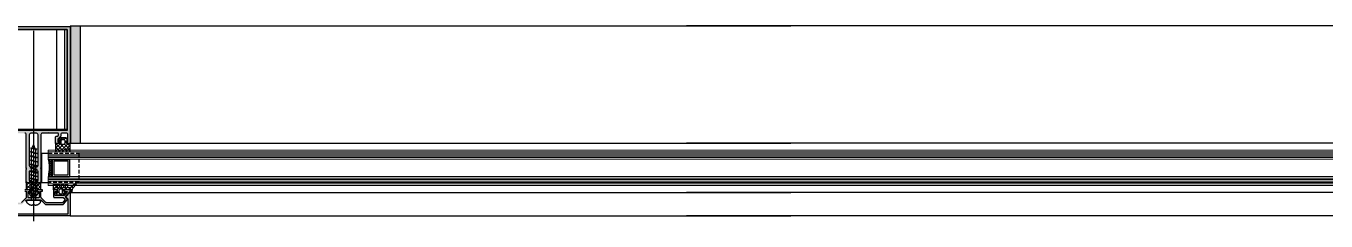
# Model space of a CAD drawing. Header units: millimetres. Extents: x 809 to 8159, y 33 to 4533.
# Drawn here: x 3640.5 to 3729.3, y 1913 to 1926.3 of the extents above; entities that cross this region are included whole.
import ezdxf

# ---------------------------------------------------------------- set-up
doc = ezdxf.new("R2010")
doc.units = ezdxf.units.MM
doc.linetypes.add('DASHDOT', pattern=[25.4, 12.7, -6.35, 0, -6.35])
doc.linetypes.add('HIDDEN', pattern=[0.375, 0.25, -0.125])
for name, color, linetype in [('1', 3, 'Continuous'), ('11', 11, 'Continuous'), ('3', 11, 'Continuous'), ('5', 11, 'Continuous'), ('EKSEN', 11, 'Continuous'), ('FITILLER', 240, 'Continuous'), ('GORUNUS-TARAMA', 11, 'Continuous')]:
    doc.layers.add(name, color=color, linetype=linetype)
doc.layers.add('cam', color=5, linetype='Continuous', lineweight=0)

# ---------------------------------------------------------------- blocks, each defined once
blk = doc.blocks.new('ajsdfxcvzx')
h = blk.add_hatch(color=256)
edge = h.paths.add_edge_path()
edge.add_line((35599.21, -6672.933), (35599.21, -6672.863))
edge.add_line((35599.21, -6672.863), (35599.3, -6672.863))
edge.add_line((35599.3, -6672.863), (35599.3, -6672.383))
edge.add_arc((35599.2, -6672.383), 0.1, 0, 90)
edge.add_line((35599.2, -6672.283), (35598.92, -6672.283))
edge.add_arc((35598.92, -6672.383), 0.1, 90, 180)
edge.add_line((35598.82, -6672.383), (35598.82, -6672.463))
edge.add_arc((35598.77, -6672.463), 0.05, 315, 360, ccw=False)
edge.add_line((35598.805, -6672.498), (35598.635, -6672.669))
edge.add_arc((35598.67, -6672.704), 0.05, 135, 180)
edge.add_line((35598.62, -6672.704), (35598.62, -6672.863))
edge.add_line((35598.62, -6672.863), (35598.71, -6672.863))
edge.add_line((35598.71, -6672.863), (35598.71, -6672.933))
edge.add_arc((35598.66, -6672.933), 0.05, -90, 0, ccw=False)
edge.add_line((35598.66, -6672.983), (35598.46, -6672.983))
edge.add_line((35598.46, -6672.983), (35598.46, -6672.543))
edge.add_arc((35598.51, -6672.543), 0.05, 90, 180, ccw=False)
edge.add_line((35598.51, -6672.493), (35598.577, -6672.493))
edge.add_arc((35598.577, -6672.443), 0.05, 270, 315)
edge.add_line((35598.612, -6672.479), (35598.645, -6672.446))
edge.add_arc((35598.61, -6672.411), 0.05, 315, 360)
edge.add_line((35598.66, -6672.411), (35598.66, -6672.333))
edge.add_arc((35598.61, -6672.333), 0.05, 0, 90)
edge.add_line((35598.61, -6672.283), (35598.36, -6672.283))
edge.add_line((35598.36, -6672.283), (35597.99, -6672.283))
edge.add_line((35597.99, -6672.283), (35597.96, -6672.253))
edge.add_line((35597.96, -6672.253), (35597.93, -6672.283))
edge.add_line((35597.93, -6672.283), (35597.56, -6672.283))
edge.add_arc((35597.552, -6672.375), 0.0919, 84.92947, 180.95505)
edge.add_line((35597.46, -6672.376), (35597.46, -6674.653))
edge.add_arc((35597.46, -6674.673), 0.02, 90, 270)
edge.add_line((35597.46, -6674.693), (35597.46, -6674.713))
edge.add_arc((35597.46, -6674.733), 0.02, 90, 270)
edge.add_line((35597.46, -6674.753), (35597.46, -6675.683))
edge.add_line((35597.46, -6675.683), (35597.32, -6675.683))
edge.add_arc((35597.32, -6675.623), 0.06, 180, 270, ccw=False)
edge.add_line((35597.26, -6675.623), (35597.19, -6675.623))
edge.add_arc((35597.19, -6675.593), 0.03, 180, 270, ccw=False)
edge.add_line((35597.16, -6675.593), (35597.16, -6675.553))
edge.add_arc((35597.19, -6675.553), 0.03, 90, 180, ccw=False)
edge.add_line((35597.19, -6675.523), (35597.26, -6675.523))
edge.add_line((35597.26, -6675.523), (35597.26, -6674.883))
edge.add_line((35597.26, -6674.883), (35597.01, -6674.883))
edge.add_line((35597.01, -6674.883), (35596.96, -6674.833))
edge.add_line((35596.96, -6674.833), (35596.91, -6674.883))
edge.add_line((35596.91, -6674.883), (35596.66, -6674.883))
edge.add_line((35596.66, -6674.883), (35596.66, -6675.523))
edge.add_line((35596.66, -6675.523), (35596.73, -6675.523))
edge.add_arc((35596.73, -6675.553), 0.03, 0, 90, ccw=False)
edge.add_line((35596.76, -6675.553), (35596.76, -6675.593))
edge.add_arc((35596.73, -6675.593), 0.03, -90, 0, ccw=False)
edge.add_line((35596.73, -6675.623), (35596.66, -6675.623))
edge.add_arc((35596.6, -6675.623), 0.06, 270, 360, ccw=False)
edge.add_line((35596.6, -6675.683), (35596.46, -6675.683))
edge.add_line((35596.46, -6675.683), (35596.46, -6674.753))
edge.add_arc((35596.46, -6674.733), 0.02, 270, 450)
edge.add_line((35596.46, -6674.713), (35596.46, -6674.693))
edge.add_arc((35596.46, -6674.673), 0.02, 270, 450)
edge.add_line((35596.46, -6674.653), (35596.46, -6672.376))
edge.add_arc((35596.368, -6672.375), 0.0919, 359.04495, 455.07053)
edge.add_line((35596.36, -6672.283), (35595.99, -6672.283))
edge.add_line((35595.99, -6672.283), (35595.96, -6672.253))
edge.add_line((35595.96, -6672.253), (35595.93, -6672.283))
edge.add_line((35595.93, -6672.283), (35595.56, -6672.283))
edge.add_line((35595.56, -6672.283), (35595.31, -6672.283))
edge.add_arc((35595.31, -6672.333), 0.05, 90, 180)
edge.add_line((35595.26, -6672.333), (35595.26, -6672.411))
edge.add_arc((35595.31, -6672.411), 0.05, 180, 225)
edge.add_line((35595.275, -6672.446), (35595.307, -6672.479))
edge.add_arc((35595.343, -6672.443), 0.05, 225, 270)
edge.add_line((35595.343, -6672.493), (35595.41, -6672.493))
edge.add_arc((35595.41, -6672.543), 0.05, 0, 90, ccw=False)
edge.add_line((35595.46, -6672.543), (35595.46, -6672.983))
edge.add_line((35595.46, -6672.983), (35595.26, -6672.983))
edge.add_arc((35595.26, -6672.933), 0.05, 180, 270, ccw=False)
edge.add_line((35595.21, -6672.933), (35595.21, -6672.863))
edge.add_line((35595.21, -6672.863), (35595.3, -6672.863))
edge.add_line((35595.3, -6672.863), (35595.3, -6672.704))
edge.add_arc((35595.25, -6672.704), 0.05, 360, 405)
edge.add_line((35595.285, -6672.669), (35595.115, -6672.498))
edge.add_arc((35595.15, -6672.463), 0.05, 180, 225, ccw=False)
edge.add_line((35595.1, -6672.463), (35595.1, -6672.383))
edge.add_arc((35595, -6672.383), 0.1, 0, 90)
edge.add_line((35595, -6672.283), (35594.72, -6672.283))
edge.add_arc((35594.72, -6672.383), 0.1, 90, 180)
edge.add_line((35594.62, -6672.383), (35594.62, -6672.863))
edge.add_line((35594.62, -6672.863), (35594.71, -6672.863))
edge.add_line((35594.71, -6672.863), (35594.71, -6672.933))
edge.add_arc((35594.66, -6672.933), 0.05, -90, 0, ccw=False)
edge.add_line((35594.66, -6672.983), (35594.46, -6672.983))
edge.add_line((35594.46, -6672.983), (35594.46, -6664.991))
edge.add_line((35594.46, -6664.991), (35599.46, -6664.991))
edge.add_line((35599.46, -6664.991), (35599.46, -6672.983))
edge.add_line((35599.46, -6672.983), (35599.26, -6672.983))
edge.add_arc((35599.26, -6672.933), 0.05, 180, 270, ccw=False)
h.paths.add_polyline_path([(35594.662, -6672.091), (35594.662, -6665.191), (35599.262, -6665.191), (35599.262, -6672.091), (35596.962, -6672.091)], flags=16)
edge = h.paths.add_edge_path(flags=16)
edge.add_arc((35597.162, -6674.491), 0.1, 270, 360)
edge.add_line((35597.262, -6674.491), (35597.262, -6672.391))
edge.add_arc((35597.162, -6672.391), 0.1, 0, 90)
edge.add_line((35597.162, -6672.291), (35596.762, -6672.291))
edge.add_arc((35596.762, -6672.391), 0.1, 90, 180)
edge.add_line((35596.662, -6672.391), (35596.662, -6674.491))
edge.add_arc((35596.762, -6674.491), 0.1, 180, 270)
edge.add_line((35596.762, -6674.591), (35597.162, -6674.591))
h = blk.add_hatch()
h.set_pattern_fill('NET', color=256, angle=90, style=0)
h.set_pattern_definition([(90, (35590.50203, -6616.81168), (0.125, -1e-17), []), (360, (35590.50203, -6616.81168), (1e-17, -0.125), [])])
h.paths.add_polyline_path([(35598.254, -6675.233), (35598.254, -6674.071), (35597.956, -6674.071), (35597.996, -6674.269), (35598.016, -6674.508), (35598.016, -6674.766), (35597.986, -6675.094), (35597.966, -6675.233)])
h = blk.add_hatch(color=256)
edge = h.paths.add_edge_path()
edge.add_line((35595.482, -6676.553), (35594.882, -6676.553))
edge.add_line((35594.882, -6676.553), (35594.647, -6676.273))
edge.add_line((35594.647, -6676.273), (35594.852, -6676.273))
edge.add_line((35594.852, -6676.273), (35594.852, -6676.203))
edge.add_arc((35594.802, -6676.203), 0.05, 0, 90)
edge.add_line((35594.802, -6676.153), (35594.465, -6676.153))
edge.add_line((35594.465, -6676.153), (35594.465, -6676.259))
edge.add_line((35594.465, -6676.259), (35594.764, -6676.615))
edge.add_arc((35594.725, -6676.647), 0.05, -50, 40, ccw=False)
edge.add_line((35594.757, -6676.685), (35594.668, -6676.76))
edge.add_arc((35594.7, -6676.799), 0.05, 130, 220)
edge.add_line((35594.662, -6676.831), (35594.918, -6677.136))
edge.add_arc((35594.956, -6677.103), 0.05, 220, 270)
edge.add_line((35594.956, -6677.153), (35596.135, -6677.153))
edge.add_arc((35596.135, -6677.103), 0.05, 270, 315)
edge.add_line((35596.171, -6677.139), (35596.348, -6676.962))
edge.add_line((35596.348, -6676.962), (35596.348, -6676.919))
edge.add_line((35596.348, -6676.919), (35596.39, -6676.919))
edge.add_line((35596.39, -6676.919), (35596.445, -6676.864))
edge.add_arc((35596.481, -6676.9), 0.05, 90, 135, ccw=False)
edge.add_line((35596.481, -6676.85), (35597.439, -6676.85))
edge.add_arc((35597.439, -6676.9), 0.05, 45, 90, ccw=False)
edge.add_line((35597.475, -6676.864), (35597.529, -6676.919))
edge.add_line((35597.529, -6676.919), (35597.572, -6676.919))
edge.add_line((35597.572, -6676.919), (35597.572, -6676.962))
edge.add_line((35597.572, -6676.962), (35597.749, -6677.139))
edge.add_arc((35597.784, -6677.103), 0.05, 225, 270)
edge.add_line((35597.784, -6677.153), (35598.964, -6677.153))
edge.add_arc((35598.964, -6677.103), 0.05, 270, 320)
edge.add_line((35599.002, -6677.136), (35599.258, -6676.831))
edge.add_arc((35599.22, -6676.799), 0.05, 320, 410)
edge.add_line((35599.252, -6676.76), (35599.162, -6676.685))
edge.add_arc((35599.195, -6676.647), 0.05, 140, 230, ccw=False)
edge.add_line((35599.156, -6676.615), (35599.455, -6676.259))
edge.add_line((35599.455, -6676.259), (35599.455, -6676.153))
edge.add_line((35599.455, -6676.153), (35599.118, -6676.153))
edge.add_arc((35599.118, -6676.203), 0.05, 90, 180)
edge.add_line((35599.068, -6676.203), (35599.068, -6676.273))
edge.add_line((35599.068, -6676.273), (35599.272, -6676.273))
edge.add_line((35599.272, -6676.273), (35599.037, -6676.553))
edge.add_line((35599.037, -6676.553), (35598.438, -6676.553))
edge.add_line((35598.438, -6676.553), (35598.438, -6676.273))
edge.add_line((35598.438, -6676.273), (35598.568, -6676.273))
edge.add_line((35598.568, -6676.273), (35598.568, -6676.203))
edge.add_arc((35598.518, -6676.203), 0.05, 0, 90)
edge.add_line((35598.518, -6676.153), (35598.318, -6676.153))
edge.add_line((35598.318, -6676.153), (35598.318, -6676.623))
edge.add_arc((35598.368, -6676.623), 0.05, 180, 270)
edge.add_line((35598.368, -6676.673), (35598.943, -6676.673))
edge.add_arc((35598.943, -6676.723), 0.05, 50, 90, ccw=False)
edge.add_line((35598.976, -6676.685), (35599.083, -6676.775))
edge.add_arc((35599.051, -6676.813), 0.05, -40, 50, ccw=False)
edge.add_line((35599.089, -6676.846), (35598.946, -6677.016))
edge.add_arc((35598.908, -6676.983), 0.05, 270, 320, ccw=False)
edge.add_line((35598.908, -6677.033), (35597.834, -6677.033))
edge.add_arc((35597.834, -6676.983), 0.05, 225, 270, ccw=False)
edge.add_line((35597.799, -6677.019), (35597.475, -6676.695))
edge.add_arc((35597.51, -6676.659), 0.05, 180, 225, ccw=False)
edge.add_line((35597.46, -6676.659), (35597.46, -6676.253))
edge.add_line((35597.46, -6676.253), (35597.56, -6676.253))
edge.add_line((35597.56, -6676.253), (35597.56, -6676.153))
edge.add_line((35597.56, -6676.153), (35597.26, -6676.153))
edge.add_arc((35597.26, -6676.203), 0.05, 90, 180)
edge.add_line((35597.21, -6676.203), (35597.21, -6676.273))
edge.add_line((35597.21, -6676.273), (35597.34, -6676.273))
edge.add_line((35597.34, -6676.273), (35597.34, -6676.65))
edge.add_arc((35597.29, -6676.65), 0.05, -90, 0, ccw=False)
edge.add_line((35597.29, -6676.7), (35596.63, -6676.7))
edge.add_arc((35596.63, -6676.65), 0.05, 180, 270, ccw=False)
edge.add_line((35596.58, -6676.65), (35596.58, -6676.273))
edge.add_line((35596.58, -6676.273), (35596.71, -6676.273))
edge.add_line((35596.71, -6676.273), (35596.71, -6676.203))
edge.add_arc((35596.66, -6676.203), 0.05, 0, 90)
edge.add_line((35596.66, -6676.153), (35596.36, -6676.153))
edge.add_line((35596.36, -6676.153), (35596.36, -6676.253))
edge.add_line((35596.36, -6676.253), (35596.46, -6676.253))
edge.add_line((35596.46, -6676.253), (35596.46, -6676.659))
edge.add_arc((35596.41, -6676.659), 0.05, 315, 360, ccw=False)
edge.add_line((35596.445, -6676.695), (35596.121, -6677.019))
edge.add_arc((35596.086, -6676.983), 0.05, 270, 315, ccw=False)
edge.add_line((35596.086, -6677.033), (35595.012, -6677.033))
edge.add_arc((35595.012, -6676.983), 0.05, 220, 270, ccw=False)
edge.add_line((35594.973, -6677.016), (35594.831, -6676.846))
edge.add_arc((35594.869, -6676.813), 0.05, 130, 220, ccw=False)
edge.add_line((35594.837, -6676.775), (35594.944, -6676.685))
edge.add_arc((35594.976, -6676.723), 0.05, 90, 130, ccw=False)
edge.add_line((35594.976, -6676.673), (35595.552, -6676.673))
edge.add_arc((35595.552, -6676.623), 0.05, 270, 360)
edge.add_line((35595.602, -6676.623), (35595.602, -6676.153))
edge.add_line((35595.602, -6676.153), (35595.402, -6676.153))
edge.add_arc((35595.402, -6676.203), 0.05, 90, 180)
edge.add_line((35595.352, -6676.203), (35595.352, -6676.273))
edge.add_line((35595.352, -6676.273), (35595.482, -6676.273))
edge.add_line((35595.482, -6676.273), (35595.482, -6676.553))
h = blk.add_hatch(color=256)
edge = h.paths.add_edge_path()
edge.add_arc((35594.64, -6677.747), 0.05, 180, 270)
edge.add_line((35594.64, -6677.797), (35599.28, -6677.797))
edge.add_arc((35599.28, -6677.747), 0.05, 270, 360)
edge.add_line((35599.33, -6677.747), (35599.33, -6676.793))
edge.add_line((35599.33, -6676.793), (35599.198, -6676.682))
edge.add_arc((35599.23, -6676.644), 0.05, 140, 230, ccw=False)
edge.add_line((35599.191, -6676.612), (35599.425, -6676.334))
edge.add_arc((35599.44, -6676.347), 0.02, 0, 140, ccw=False)
edge.add_line((35599.46, -6676.347), (35599.46, -6677.877))
edge.add_arc((35599.41, -6677.877), 0.05, 270, 360, ccw=False)
edge.add_line((35599.41, -6677.927), (35594.51, -6677.927))
edge.add_arc((35594.51, -6677.877), 0.05, 180, 270, ccw=False)
edge.add_line((35594.46, -6677.877), (35594.46, -6676.347))
edge.add_arc((35594.48, -6676.347), 0.02, 40, 180, ccw=False)
edge.add_line((35594.495, -6676.334), (35594.728, -6676.612))
edge.add_arc((35594.69, -6676.644), 0.05, -50, 40, ccw=False)
edge.add_line((35594.722, -6676.682), (35594.59, -6676.793))
edge.add_line((35594.59, -6676.793), (35594.59, -6677.747))
at = {"layer": 'FITILLER'}
h = blk.add_hatch(dxfattribs=at)
h.set_pattern_fill('DOTS', color=256, scale=1.2, angle=45, style=0)
h.set_pattern_definition([(45, (35457.89813, -6767.148605), (-0.026516504, 0.079549513), [0, -0.075])])
h.paths.add_polyline_path([(35599.473, -6672.953), (35600.155, -6672.953), (35600.155, -6664.957), (35599.473, -6664.957)])
h = blk.add_hatch(dxfattribs=at)
h.set_pattern_fill('NET', color=256, scale=1.5, angle=135, style=0)
h.set_pattern_definition([(135, (35586.71331, -6686.59332), (-0.1325825, -0.1325825), []), (225, (35586.71331, -6686.59332), (0.1325825, -0.1325825), [])])
edge = h.paths.add_edge_path(flags=16)
edge.add_arc((35598.935, -6672.962), 0.1, 180, 270, ccw=False)
edge.add_line((35598.835, -6672.962), (35598.835, -6672.803))
edge.add_arc((35598.935, -6672.803), 0.1, 90, 180, ccw=False)
edge.add_line((35598.935, -6672.703), (35598.985, -6672.703))
edge.add_arc((35598.985, -6672.803), 0.1, 0, 90, ccw=False)
edge.add_line((35599.085, -6672.803), (35599.085, -6672.962))
edge.add_arc((35598.985, -6672.962), 0.1, 270, 360, ccw=False)
edge.add_line((35598.985, -6673.062), (35598.935, -6673.062))
edge = h.paths.add_edge_path()
edge.add_line((35598.46, -6672.978), (35598.46, -6673.495))
edge.add_arc((35598.47, -6673.495), 0.01, 180, 315)
edge.add_line((35598.477, -6673.502), (35598.588, -6673.391))
edge.add_arc((35598.594, -6673.398), 0.00893, 45, 135, ccw=False)
edge.add_line((35598.6, -6673.391), (35598.71, -6673.501))
edge.add_arc((35598.716, -6673.494), 0.00893, 225, 315)
edge.add_line((35598.722, -6673.501), (35598.832, -6673.391))
edge.add_arc((35598.838, -6673.398), 0.00893, 45, 135, ccw=False)
edge.add_line((35598.844, -6673.391), (35598.954, -6673.501))
edge.add_arc((35598.96, -6673.494), 0.00893, 225, 315)
edge.add_line((35598.966, -6673.501), (35599.076, -6673.391))
edge.add_arc((35599.082, -6673.398), 0.00893, 45, 135, ccw=False)
edge.add_line((35599.088, -6673.391), (35599.197, -6673.501))
edge.add_arc((35599.204, -6673.494), 0.00893, 225, 315)
edge.add_line((35599.21, -6673.501), (35599.319, -6673.391))
edge.add_arc((35599.326, -6673.398), 0.00893, 45, 135, ccw=False)
edge.add_line((35599.332, -6673.391), (35599.443, -6673.502))
edge.add_arc((35599.45, -6673.495), 0.01, 225, 360)
edge.add_line((35599.46, -6673.495), (35599.46, -6672.978))
edge.add_line((35599.46, -6672.978), (35599.235, -6672.978))
edge.add_arc((35599.235, -6672.928), 0.05, 180, 270, ccw=False)
edge.add_line((35599.185, -6672.928), (35599.185, -6672.808))
edge.add_line((35599.185, -6672.808), (35599.285, -6672.808))
edge.add_line((35599.285, -6672.808), (35599.285, -6672.758))
edge.add_line((35599.285, -6672.758), (35599.21, -6672.628))
edge.add_arc((35599.167, -6672.653), 0.05, 30, 90)
edge.add_line((35599.167, -6672.603), (35598.753, -6672.603))
edge.add_arc((35598.753, -6672.653), 0.05, 90, 150)
edge.add_line((35598.71, -6672.628), (35598.635, -6672.758))
edge.add_line((35598.635, -6672.758), (35598.635, -6672.808))
edge.add_line((35598.635, -6672.808), (35598.735, -6672.808))
edge.add_line((35598.735, -6672.808), (35598.735, -6672.928))
edge.add_arc((35598.685, -6672.928), 0.05, -90, 0, ccw=False)
edge.add_line((35598.685, -6672.978), (35598.46, -6672.978))
h = blk.add_hatch(dxfattribs=at)
h.set_pattern_fill('NET', color=256, scale=1.5, angle=135, style=0)
h.set_pattern_definition([(135, (35518.9278, -6694.46347), (-0.1325825, -0.1325825), []), (225, (35518.9278, -6694.46347), (0.1325825, -0.1325825), [])])
edge = h.paths.add_edge_path(flags=16)
edge.add_arc((35596.984, -6676.159), 0.1, 0, 90, ccw=False)
edge.add_line((35597.084, -6676.159), (35597.084, -6676.317))
edge.add_arc((35596.984, -6676.317), 0.1, -90, 0, ccw=False)
edge.add_line((35596.984, -6676.417), (35596.934, -6676.417))
edge.add_arc((35596.934, -6676.317), 0.1, 180, 270, ccw=False)
edge.add_line((35596.834, -6676.317), (35596.834, -6676.159))
edge.add_arc((35596.934, -6676.159), 0.1, 90, 180, ccw=False)
edge.add_line((35596.934, -6676.059), (35596.984, -6676.059))
edge = h.paths.add_edge_path()
edge.add_line((35597.459, -6676.142), (35597.459, -6675.625))
edge.add_arc((35597.449, -6675.625), 0.01, 360, 495)
edge.add_line((35597.442, -6675.618), (35597.331, -6675.729))
edge.add_arc((35597.325, -6675.723), 0.00893, 225, 315, ccw=False)
edge.add_line((35597.318, -6675.729), (35597.209, -6675.62))
edge.add_arc((35597.203, -6675.626), 0.00893, 45, 135)
edge.add_line((35597.196, -6675.62), (35597.087, -6675.729))
edge.add_arc((35597.081, -6675.723), 0.00893, 225, 315, ccw=False)
edge.add_line((35597.075, -6675.729), (35596.965, -6675.62))
edge.add_arc((35596.959, -6675.626), 0.00893, 45, 135)
edge.add_line((35596.953, -6675.62), (35596.843, -6675.729))
edge.add_arc((35596.837, -6675.723), 0.00893, 225, 315, ccw=False)
edge.add_line((35596.831, -6675.729), (35596.721, -6675.62))
edge.add_arc((35596.715, -6675.626), 0.00893, 45, 135)
edge.add_line((35596.709, -6675.62), (35596.599, -6675.729))
edge.add_arc((35596.593, -6675.723), 0.00893, 225, 315, ccw=False)
edge.add_line((35596.587, -6675.729), (35596.476, -6675.618))
edge.add_arc((35596.469, -6675.625), 0.01, 45, 180)
edge.add_line((35596.459, -6675.625), (35596.459, -6676.142))
edge.add_line((35596.459, -6676.142), (35596.684, -6676.142))
edge.add_arc((35596.684, -6676.192), 0.05, 0, 90, ccw=False)
edge.add_line((35596.734, -6676.192), (35596.734, -6676.312))
edge.add_line((35596.734, -6676.312), (35596.634, -6676.312))
edge.add_line((35596.634, -6676.312), (35596.634, -6676.362))
edge.add_line((35596.634, -6676.362), (35596.709, -6676.492))
edge.add_arc((35596.752, -6676.467), 0.05, 210, 270)
edge.add_line((35596.752, -6676.517), (35597.166, -6676.517))
edge.add_arc((35597.166, -6676.467), 0.05, 270, 330)
edge.add_line((35597.209, -6676.492), (35597.284, -6676.362))
edge.add_line((35597.284, -6676.362), (35597.284, -6676.312))
edge.add_line((35597.284, -6676.312), (35597.184, -6676.312))
edge.add_line((35597.184, -6676.312), (35597.184, -6676.192))
edge.add_arc((35597.234, -6676.192), 0.05, 90, 180, ccw=False)
edge.add_line((35597.234, -6676.142), (35597.459, -6676.142))
h = blk.add_hatch(dxfattribs=at)
h.set_pattern_fill('NET', color=256, scale=1.5, angle=135, style=0)
h.set_pattern_definition([(135, (35582.47179, -6690.56931), (-0.1325825, -0.1325825), []), (225, (35582.47179, -6690.56931), (0.1325825, -0.1325825), [])])
edge = h.paths.add_edge_path(flags=16)
edge.add_arc((35598.843, -6676.325), 0.1, 270, 360)
edge.add_line((35598.943, -6676.325), (35598.943, -6676.2))
edge.add_arc((35598.843, -6676.2), 0.1, 0, 90)
edge.add_line((35598.843, -6676.1), (35598.793, -6676.1))
edge.add_arc((35598.793, -6676.2), 0.1, 90, 180)
edge.add_line((35598.693, -6676.2), (35598.693, -6676.325))
edge.add_arc((35598.793, -6676.325), 0.1, 180, 270)
edge.add_line((35598.793, -6676.425), (35598.843, -6676.425))
edge = h.paths.add_edge_path()
edge.add_arc((35599.801, -6676.169), 0.2, 139.76686, 170)
edge.add_line((35599.604, -6676.134), (35599.58, -6676.269))
edge.add_arc((35599.531, -6676.26), 0.05, 285, 350, ccw=False)
edge.add_line((35599.544, -6676.308), (35599.475, -6676.327))
edge.add_line((35599.475, -6676.327), (35599.475, -6676.15))
edge.add_line((35599.475, -6676.15), (35599.093, -6676.15))
edge.add_arc((35599.093, -6676.2), 0.05, 90, 180)
edge.add_line((35599.043, -6676.2), (35599.043, -6676.32))
edge.add_line((35599.043, -6676.32), (35599.143, -6676.32))
edge.add_line((35599.143, -6676.32), (35599.143, -6676.37))
edge.add_line((35599.143, -6676.37), (35599.068, -6676.5))
edge.add_arc((35599.024, -6676.475), 0.05, 270, 330, ccw=False)
edge.add_line((35599.024, -6676.525), (35598.611, -6676.525))
edge.add_arc((35598.611, -6676.475), 0.05, 210, 270, ccw=False)
edge.add_line((35598.568, -6676.5), (35598.493, -6676.37))
edge.add_line((35598.493, -6676.37), (35598.493, -6676.32))
edge.add_line((35598.493, -6676.32), (35598.593, -6676.32))
edge.add_line((35598.593, -6676.32), (35598.593, -6676.2))
edge.add_arc((35598.543, -6676.2), 0.05, 360, 450)
edge.add_line((35598.543, -6676.15), (35598.318, -6676.15))
edge.add_line((35598.318, -6676.15), (35598.318, -6675.8))
edge.add_line((35598.318, -6675.8), (35598.468, -6675.8))
edge.add_line((35598.468, -6675.8), (35598.468, -6675.95))
edge.add_arc((35598.518, -6675.95), 0.05, 180, 270)
edge.add_line((35598.518, -6676), (35598.538, -6676))
edge.add_arc((35598.538, -6675.95), 0.05, 270, 360)
edge.add_line((35598.588, -6675.95), (35598.588, -6675.8))
edge.add_line((35598.588, -6675.8), (35598.738, -6675.8))
edge.add_line((35598.738, -6675.8), (35598.738, -6675.95))
edge.add_arc((35598.788, -6675.95), 0.05, 180, 270)
edge.add_line((35598.788, -6676), (35598.808, -6676))
edge.add_arc((35598.808, -6675.95), 0.05, 270, 360)
edge.add_line((35598.858, -6675.95), (35598.858, -6675.8))
edge.add_line((35598.858, -6675.8), (35599.008, -6675.8))
edge.add_line((35599.008, -6675.8), (35599.008, -6675.95))
edge.add_arc((35599.058, -6675.95), 0.05, 180, 270)
edge.add_line((35599.058, -6676), (35599.078, -6676))
edge.add_arc((35599.078, -6675.95), 0.05, 270, 360)
edge.add_line((35599.128, -6675.95), (35599.128, -6675.8))
edge.add_line((35599.128, -6675.8), (35599.278, -6675.8))
edge.add_line((35599.278, -6675.8), (35599.278, -6675.95))
edge.add_arc((35599.328, -6675.95), 0.05, 180, 270)
edge.add_line((35599.328, -6676), (35599.436, -6676))
edge.add_arc((35599.436, -6675.95), 0.05, 270, 310)
edge.add_line((35599.468, -6675.989), (35599.787, -6675.721))
edge.add_arc((35599.825, -6675.753), 0.05, -40.23314, 139.76686, ccw=False)
edge.add_line((35599.863, -6675.786), (35599.648, -6676.039))
at = {"linetype": 'HIDDEN'}
for p, q in [((35597.983, -6673.653), (35600.043, -6673.653)), ((35600.043, -6673.653), (35600.043, -6675.653)), ((35600.043, -6675.653), (35597.96, -6675.653))]:
    blk.add_line(p, q, dxfattribs=at)
blk.add_line((35597.964, -6675.653), (35597.96, -6675.653))
at = {"elevation": 0}
for points in [[(35594.46, -6664.991), (35599.46, -6664.991), (35599.46, -6672.983), (35599.26, -6672.983, -0.414214), (35599.21, -6672.933), (35599.21, -6672.863), (35599.3, -6672.863), (35599.3, -6672.383, 0.414214), (35599.2, -6672.283), (35598.92, -6672.283, 0.414214), (35598.82, -6672.383), (35598.82, -6672.463, -0.198912), (35598.805, -6672.498), (35598.635, -6672.669, 0.198912), (35598.62, -6672.704), (35598.62, -6672.863), (35598.71, -6672.863), (35598.71, -6672.933, -0.414214), (35598.66, -6672.983), (35598.46, -6672.983), (35598.46, -6672.543, -0.414214), (35598.51, -6672.493), (35598.577, -6672.493, 0.198912), (35598.612, -6672.479), (35598.645, -6672.446, 0.198912), (35598.66, -6672.411), (35598.66, -6672.333, 0.414214), (35598.61, -6672.283), (35598.36, -6672.283), (35597.99, -6672.283), (35597.96, -6672.253), (35597.93, -6672.283), (35597.56, -6672.283, 0.445362), (35597.46, -6672.376), (35597.46, -6674.653, 1), (35597.46, -6674.693), (35597.46, -6674.713, 1), (35597.46, -6674.753), (35597.46, -6675.683), (35597.32, -6675.683, -0.414214), (35597.26, -6675.623), (35597.19, -6675.623, -0.414214), (35597.16, -6675.593), (35597.16, -6675.553, -0.414214), (35597.19, -6675.523), (35597.26, -6675.523), (35597.26, -6674.883), (35597.01, -6674.883), (35596.96, -6674.833), (35596.91, -6674.883), (35596.66, -6674.883), (35596.66, -6675.523), (35596.73, -6675.523, -0.414214), (35596.76, -6675.553), (35596.76, -6675.593, -0.414214), (35596.73, -6675.623), (35596.66, -6675.623, -0.414214), (35596.6, -6675.683), (35596.46, -6675.683), (35596.46, -6674.753, 1), (35596.46, -6674.713), (35596.46, -6674.693, 1), (35596.46, -6674.653), (35596.46, -6672.376, 0.445362), (35596.36, -6672.283)], [(35596.39, -6676.919), (35596.445, -6676.864, -0.198912), (35596.481, -6676.85), (35597.439, -6676.85, -0.198912), (35597.475, -6676.864), (35597.529, -6676.919), (35597.572, -6676.919), (35597.572, -6676.962), (35597.749, -6677.139, 0.198912), (35597.784, -6677.153), (35598.964, -6677.153, 0.221695), (35599.002, -6677.136), (35599.258, -6676.831, 0.414214), (35599.252, -6676.76), (35599.162, -6676.685, -0.414214), (35599.156, -6676.615), (35599.455, -6676.259), (35599.455, -6676.153), (35599.118, -6676.153, 0.414214), (35599.068, -6676.203), (35599.068, -6676.273), (35599.272, -6676.273), (35599.037, -6676.553), (35598.438, -6676.553), (35598.438, -6676.273), (35598.568, -6676.273), (35598.568, -6676.203, 0.414214), (35598.518, -6676.153), (35598.318, -6676.153), (35598.318, -6676.623, 0.414214), (35598.368, -6676.673), (35598.943, -6676.673, -0.176327), (35598.976, -6676.685), (35599.083, -6676.775, -0.414214), (35599.089, -6676.846), (35598.946, -6677.016, -0.221695), (35598.908, -6677.033), (35597.834, -6677.033, -0.198912), (35597.799, -6677.019), (35597.475, -6676.695, -0.198912), (35597.46, -6676.659), (35597.46, -6676.253), (35597.56, -6676.253), (35597.56, -6676.153), (35597.26, -6676.153, 0.414214), (35597.21, -6676.203), (35597.21, -6676.273), (35597.34, -6676.273), (35597.34, -6676.65, -0.414214), (35597.29, -6676.7), (35596.63, -6676.7, -0.414214), (35596.58, -6676.65), (35596.58, -6676.273), (35596.71, -6676.273), (35596.71, -6676.203, 0.414214), (35596.66, -6676.153), (35596.36, -6676.153)], [(35596.36, -6676.253), (35596.46, -6676.253), (35596.46, -6676.659, -0.198912), (35596.445, -6676.695), (35596.121, -6677.019, -0.198912)]]:
    blk.add_lwpolyline(points, format="xyb", dxfattribs=at)
for points in [[(35594.662, -6672.091), (35594.662, -6665.191), (35599.262, -6665.191), (35599.262, -6672.091), (35596.962, -6672.091)], [(35598.254, -6675.233), (35598.254, -6674.071), (35597.956, -6674.071), (35597.996, -6674.269), (35598.016, -6674.508), (35598.016, -6674.766), (35597.986, -6675.094), (35597.966, -6675.233)], [(35598.26, -6675.257), (35598.26, -6674.071), (35599.405, -6674.071), (35599.405, -6675.257)], [(35598.36, -6675.157), (35598.36, -6674.171), (35599.305, -6674.171), (35599.305, -6675.157)]]:
    blk.add_lwpolyline(points, close=True, dxfattribs=at)
for points in [[(35597.162, -6674.591, 0.414214), (35597.262, -6674.491), (35597.262, -6672.391, 0.414214), (35597.162, -6672.291), (35596.762, -6672.291, 0.414214), (35596.662, -6672.391), (35596.662, -6674.491, 0.414214), (35596.762, -6674.591)], [(35594.59, -6677.747, 0.414214), (35594.64, -6677.797), (35599.28, -6677.797, 0.414214), (35599.33, -6677.747), (35599.33, -6676.793), (35599.198, -6676.682, -0.414214), (35599.191, -6676.612), (35599.425, -6676.334, -0.700208), (35599.46, -6676.347), (35599.46, -6677.877, -0.414214), (35599.41, -6677.927), (35594.51, -6677.927, -0.414214), (35594.46, -6677.877), (35594.46, -6676.347, -0.700208), (35594.495, -6676.334), (35594.728, -6676.612, -0.414214), (35594.722, -6676.682), (35594.59, -6676.793)]]:
    blk.add_lwpolyline(points, format="xyb", close=True, dxfattribs=at)
at = {"layer": '1', "linetype": 'DASHDOT', "ltscale": 10}
for p, q in [((35596.485, -6677.015), (35596.485, -6676.865)), ((35597.435, -6676.865), (35596.485, -6676.865)), ((35597.102, -6676.505), (35596.718, -6676.369)), ((35597.202, -6676.469), (35596.718, -6676.369)), ((35596.718, -6676.569), (35596.818, -6676.532)), ((35597.102, -6676.705), (35596.718, -6676.569)), ((35597.202, -6676.669), (35596.718, -6676.569)), ((35596.818, -6676.532), (35596.818, -6676.404)), ((35596.818, -6676.532), (35597.202, -6676.669)), ((35596.818, -6676.698), (35596.818, -6676.604)), ((35596.818, -6676.865), (35596.818, -6676.604)), ((35596.818, -6676.698), (35596.818, -6676.698)), ((35596.818, -6676.698), (35596.818, -6676.698)), ((35596.818, -6676.698), (35596.818, -6676.712)), ((35596.818, -6676.698), (35596.818, -6676.712)), ((35597.202, -6676.469), (35597.102, -6676.505)), ((35597.102, -6676.633), (35597.102, -6676.505)), ((35597.202, -6676.669), (35597.102, -6676.705)), ((35597.102, -6676.865), (35597.102, -6676.705)), ((35597.102, -6676.707), (35597.102, -6676.705)), ((35597.435, -6677.015), (35597.435, -6676.865))]:
    blk.add_line(p, q, dxfattribs=at)
for centre, radius, start, end in [((35596.96, -6676.568), 0.653, 223.31198, 261.59277), ((35596.96, -6676.568), 0.653, 278.40723, 316.68802), ((35596.96, -6677.301), 0.13, 42.68487, 137.31513)]:
    blk.add_arc(centre, radius, start, end, dxfattribs=at)
at = {"layer": '11'}
for p, q in [((35596.772, -6673.297), (35596.872, -6673.261)), ((35597.178, -6673.37), (35596.772, -6673.297)), ((35597.078, -6673.406), (35596.772, -6673.297)), ((35596.818, -6673.527), (35596.818, -6673.38)), ((35596.842, -6673.322), (35596.819, -6673.371)), ((35596.96, -6673.065), (35596.87, -6673.262)), ((35596.872, -6673.261), (35597.178, -6673.37)), ((35596.96, -6673.065), (35597.05, -6673.324)), ((35597.178, -6673.37), (35597.078, -6673.406)), ((35597.078, -6673.406), (35597.101, -6673.473)), ((35597.102, -6673.628), (35597.102, -6673.48)), ((35596.718, -6673.564), (35596.818, -6673.527)), ((35597.102, -6673.7), (35596.718, -6673.564)), ((35597.202, -6673.664), (35596.718, -6673.564)), ((35596.718, -6673.849), (35596.818, -6673.813)), ((35597.102, -6673.985), (35596.718, -6673.849)), ((35597.202, -6673.949), (35596.718, -6673.849)), ((35596.718, -6674.134), (35596.818, -6674.098)), ((35597.102, -6674.271), (35596.718, -6674.134)), ((35597.202, -6674.234), (35596.718, -6674.134)), ((35596.818, -6673.527), (35597.202, -6673.664)), ((35596.818, -6673.527), (35597.202, -6673.664)), ((35596.818, -6673.813), (35596.818, -6673.599)), ((35596.818, -6673.813), (35597.202, -6673.949)), ((35596.818, -6673.813), (35597.202, -6673.949)), ((35596.818, -6674.098), (35596.818, -6673.885)), ((35596.818, -6674.098), (35597.202, -6674.234)), ((35596.818, -6674.098), (35597.202, -6674.234)), ((35596.818, -6674.383), (35596.818, -6674.17)), ((35597.202, -6673.664), (35597.102, -6673.7)), ((35597.102, -6673.914), (35597.102, -6673.7)), ((35597.202, -6673.949), (35597.102, -6673.985)), ((35597.102, -6674.199), (35597.102, -6673.985)), ((35597.202, -6674.234), (35597.102, -6674.271)), ((35597.102, -6674.484), (35597.102, -6674.271)), ((35596.718, -6674.42), (35596.818, -6674.383)), ((35597.102, -6674.556), (35596.718, -6674.42)), ((35597.202, -6674.52), (35596.718, -6674.42)), ((35596.718, -6674.66), (35596.818, -6674.623)), ((35597.102, -6674.796), (35596.718, -6674.66)), ((35597.202, -6674.76), (35596.718, -6674.66)), ((35596.718, -6674.899), (35596.818, -6674.863)), ((35597.102, -6675.036), (35596.718, -6674.899)), ((35597.202, -6674.999), (35596.718, -6674.899)), ((35596.718, -6675.139), (35596.818, -6675.103)), ((35597.102, -6675.275), (35596.718, -6675.139)), ((35597.202, -6675.239), (35596.718, -6675.139)), ((35596.818, -6674.383), (35597.202, -6674.52)), ((35596.818, -6674.383), (35597.202, -6674.52)), ((35596.818, -6674.623), (35596.818, -6674.455)), ((35596.818, -6674.623), (35597.202, -6674.76)), ((35596.818, -6674.623), (35597.202, -6674.76)), ((35596.818, -6674.863), (35596.818, -6674.695)), ((35596.818, -6674.863), (35597.202, -6674.999)), ((35596.818, -6674.863), (35597.202, -6674.999)), ((35596.818, -6675.103), (35596.818, -6674.935)), ((35596.818, -6675.103), (35597.202, -6675.239)), ((35596.818, -6675.332), (35596.818, -6675.174)), ((35597.202, -6674.52), (35597.102, -6674.556)), ((35597.102, -6674.724), (35597.102, -6674.556)), ((35597.202, -6674.76), (35597.102, -6674.796)), ((35597.102, -6674.964), (35597.102, -6674.796)), ((35597.202, -6674.999), (35597.102, -6675.036)), ((35597.102, -6675.203), (35597.102, -6675.036)), ((35597.202, -6675.239), (35597.102, -6675.275)), ((35596.718, -6675.369), (35596.818, -6675.332)), ((35597.102, -6675.505), (35596.718, -6675.369)), ((35597.202, -6675.469), (35596.718, -6675.369)), ((35596.718, -6675.569), (35596.818, -6675.532)), ((35597.202, -6675.669), (35596.718, -6675.569)), ((35597.102, -6675.705), (35596.718, -6675.569)), ((35596.818, -6675.732), (35596.718, -6675.769)), ((35597.102, -6675.905), (35596.718, -6675.769)), ((35596.718, -6675.769), (35597.202, -6675.869)), ((35596.718, -6675.969), (35596.818, -6675.932)), ((35597.102, -6676.105), (35596.718, -6675.969)), ((35597.202, -6676.069), (35596.718, -6675.969)), ((35596.718, -6676.169), (35596.818, -6676.132)), ((35596.818, -6675.332), (35597.202, -6675.469)), ((35596.818, -6675.532), (35596.818, -6675.404)), ((35596.818, -6675.532), (35597.202, -6675.669)), ((35596.818, -6675.532), (35597.202, -6675.669)), ((35596.818, -6675.732), (35596.818, -6675.604)), ((35597.202, -6675.869), (35596.818, -6675.732)), ((35596.818, -6675.932), (35596.818, -6675.804)), ((35596.818, -6675.932), (35597.202, -6676.069)), ((35596.818, -6676.132), (35596.818, -6676.004)), ((35596.818, -6676.132), (35597.202, -6676.269)), ((35597.102, -6675.433), (35597.102, -6675.275)), ((35597.202, -6675.469), (35597.102, -6675.505)), ((35597.102, -6675.633), (35597.102, -6675.505)), ((35597.202, -6675.669), (35597.102, -6675.705)), ((35597.102, -6675.833), (35597.102, -6675.705)), ((35597.202, -6675.869), (35597.102, -6675.905)), ((35597.102, -6676.033), (35597.102, -6675.905)), ((35597.202, -6676.069), (35597.102, -6676.105)), ((35597.102, -6676.233), (35597.102, -6676.105)), ((35597.102, -6676.305), (35596.718, -6676.169)), ((35597.202, -6676.269), (35596.718, -6676.169)), ((35596.718, -6676.369), (35596.818, -6676.332)), ((35596.818, -6676.332), (35596.818, -6676.204)), ((35596.818, -6676.332), (35597.202, -6676.469)), ((35597.202, -6676.269), (35597.102, -6676.305)), ((35597.102, -6676.433), (35597.102, -6676.305))]:
    blk.add_line(p, q, dxfattribs=at)
for centre, start, end in [((35596.838, -6673.38), 155.32512, 180), ((35597.082, -6673.48), 0, 19.11162)]:
    blk.add_arc(centre, 0.02, start, end, dxfattribs=at)
at = {"layer": '3'}
for p, q in [((35597.503, -6673.653), (35597.96, -6673.653)), ((35597.503, -6673.653), (35597.503, -6675.653)), ((35597.503, -6675.653), (35597.96, -6675.653))]:
    blk.add_line(p, q, dxfattribs=at)
at = {"layer": '5'}
for p, q in [((35599.46, -6664.953), (35648.714, -6664.953)), ((35772.135, -6664.953), (35641.586, -6664.953)), ((35599.46, -6672.953), (35648.714, -6672.953)), ((35772.135, -6672.953), (35641.586, -6672.953)), ((35599.46, -6676.334), (35648.714, -6676.334)), ((35772.135, -6676.334), (35641.586, -6676.334)), ((35599.46, -6677.927), (35648.714, -6677.927)), ((35772.135, -6677.927), (35641.586, -6677.927))]:
    blk.add_line(p, q, dxfattribs=at)
at = {"layer": 'cam'}
for p, q in [((35648.665, -6673.453), (35597.96, -6673.453)), ((35597.96, -6674.053), (35597.96, -6673.453)), ((35641.586, -6673.453), (35773.635, -6673.453)), ((35648.665, -6673.553), (35597.96, -6673.553)), ((35648.665, -6673.753), (35597.96, -6673.753)), ((35648.665, -6673.853), (35597.96, -6673.853)), ((35648.665, -6673.953), (35597.96, -6673.953)), ((35648.665, -6674.053), (35597.96, -6674.053)), ((35648.665, -6673.653), (35600.08, -6673.653)), ((35641.586, -6673.553), (35773.635, -6673.553)), ((35641.586, -6673.653), (35771.482, -6673.653)), ((35641.586, -6673.753), (35773.635, -6673.753)), ((35641.586, -6673.853), (35773.635, -6673.853)), ((35641.586, -6673.953), (35773.635, -6673.953)), ((35641.586, -6674.053), (35773.635, -6674.053)), ((35648.714, -6675.253), (35597.96, -6675.253)), ((35597.96, -6675.853), (35597.96, -6675.253)), ((35641.586, -6675.253), (35773.635, -6675.253)), ((35648.714, -6675.353), (35597.96, -6675.353)), ((35648.714, -6675.453), (35597.96, -6675.453)), ((35648.714, -6675.553), (35597.96, -6675.553)), ((35648.714, -6675.753), (35597.96, -6675.753)), ((35648.714, -6675.853), (35597.96, -6675.853)), ((35648.714, -6675.653), (35600.085, -6675.653)), ((35641.586, -6675.353), (35773.635, -6675.353)), ((35641.586, -6675.453), (35773.635, -6675.453)), ((35641.586, -6675.553), (35773.635, -6675.553)), ((35641.586, -6675.653), (35771.491, -6675.653)), ((35641.586, -6675.753), (35773.635, -6675.753)), ((35641.586, -6675.853), (35773.635, -6675.853))]:
    blk.add_line(p, q, dxfattribs=at)
at = {"layer": 'EKSEN', "linetype": 'DASHDOT', "ltscale": 5}
blk.add_line((35596.96, -6665.29), (35596.96, -6678.286), dxfattribs=at)
at = {"layer": 'FITILLER', "elevation": 0}
blk.add_lwpolyline([(35599.473, -6672.953), (35600.155, -6672.953), (35600.155, -6664.957), (35599.473, -6664.957)], close=True, dxfattribs=at)
for points in [[(35598.46, -6672.978), (35598.46, -6673.495, 0.668179), (35598.477, -6673.502), (35598.588, -6673.391, -0.414214), (35598.6, -6673.391), (35598.71, -6673.501, 0.414214), (35598.722, -6673.501), (35598.832, -6673.391, -0.414214), (35598.844, -6673.391), (35598.954, -6673.501, 0.414214), (35598.966, -6673.501), (35599.076, -6673.391, -0.414214), (35599.088, -6673.391), (35599.197, -6673.501, 0.414214), (35599.21, -6673.501), (35599.319, -6673.391, -0.414214), (35599.332, -6673.391), (35599.443, -6673.502, 0.668179), (35599.46, -6673.495), (35599.46, -6672.978), (35599.235, -6672.978, -0.414214), (35599.185, -6672.928), (35599.185, -6672.808), (35599.285, -6672.808), (35599.285, -6672.758), (35599.21, -6672.628, 0.267949), (35599.167, -6672.603), (35598.753, -6672.603, 0.267949), (35598.71, -6672.628), (35598.635, -6672.758), (35598.635, -6672.808), (35598.735, -6672.808), (35598.735, -6672.928, -0.414214), (35598.685, -6672.978)], [(35598.935, -6673.062, -0.414214), (35598.835, -6672.962), (35598.835, -6672.803, -0.414214), (35598.935, -6672.703), (35598.985, -6672.703, -0.414214), (35599.085, -6672.803), (35599.085, -6672.962, -0.414214), (35598.985, -6673.062)], [(35597.459, -6676.142), (35597.459, -6675.625, 0.668179), (35597.442, -6675.618), (35597.331, -6675.729, -0.414214), (35597.318, -6675.729), (35597.209, -6675.62, 0.414214), (35597.196, -6675.62), (35597.087, -6675.729, -0.414214), (35597.075, -6675.729), (35596.965, -6675.62, 0.414214), (35596.953, -6675.62), (35596.843, -6675.729, -0.414214), (35596.831, -6675.729), (35596.721, -6675.62, 0.414214), (35596.709, -6675.62), (35596.599, -6675.729, -0.414214), (35596.587, -6675.729), (35596.476, -6675.618, 0.668179), (35596.459, -6675.625), (35596.459, -6676.142), (35596.684, -6676.142, -0.414214), (35596.734, -6676.192), (35596.734, -6676.312), (35596.634, -6676.312), (35596.634, -6676.362), (35596.709, -6676.492, 0.267949), (35596.752, -6676.517), (35597.166, -6676.517, 0.267949), (35597.209, -6676.492), (35597.284, -6676.362), (35597.284, -6676.312), (35597.184, -6676.312), (35597.184, -6676.192, -0.414214), (35597.234, -6676.142)], [(35596.984, -6676.059, -0.414214), (35597.084, -6676.159), (35597.084, -6676.317, -0.414214), (35596.984, -6676.417), (35596.934, -6676.417, -0.414214), (35596.834, -6676.317), (35596.834, -6676.159, -0.414214), (35596.934, -6676.059)], [(35599.648, -6676.039, 0.132688), (35599.604, -6676.134), (35599.58, -6676.269, -0.291473), (35599.544, -6676.308), (35599.475, -6676.327), (35599.475, -6676.15), (35599.093, -6676.15, 0.414214), (35599.043, -6676.2), (35599.043, -6676.32), (35599.143, -6676.32), (35599.143, -6676.37), (35599.068, -6676.5, -0.267949), (35599.024, -6676.525), (35598.611, -6676.525, -0.267949), (35598.568, -6676.5), (35598.493, -6676.37), (35598.493, -6676.32), (35598.593, -6676.32), (35598.593, -6676.2, 0.414214), (35598.543, -6676.15), (35598.318, -6676.15), (35598.318, -6675.8), (35598.468, -6675.8), (35598.468, -6675.95, 0.414214), (35598.518, -6676), (35598.538, -6676, 0.414214), (35598.588, -6675.95), (35598.588, -6675.8), (35598.738, -6675.8), (35598.738, -6675.95, 0.414214), (35598.788, -6676), (35598.808, -6676, 0.414214), (35598.858, -6675.95), (35598.858, -6675.8), (35599.008, -6675.8), (35599.008, -6675.95, 0.414214), (35599.058, -6676), (35599.078, -6676, 0.414214), (35599.128, -6675.95), (35599.128, -6675.8), (35599.278, -6675.8), (35599.278, -6675.95, 0.414214), (35599.328, -6676), (35599.436, -6676, 0.176327), (35599.468, -6675.989), (35599.787, -6675.721, -1), (35599.863, -6675.786)], [(35598.843, -6676.425, 0.414214), (35598.943, -6676.325), (35598.943, -6676.2, 0.414214), (35598.843, -6676.1), (35598.793, -6676.1, 0.414214), (35598.693, -6676.2), (35598.693, -6676.325, 0.414214), (35598.793, -6676.425)]]:
    blk.add_lwpolyline(points, format="xyb", close=True, dxfattribs=at)
at = {"layer": 'GORUNUS-TARAMA'}
for p, q in [((35599.245, -6665.198), (35594.676, -6665.198)), ((35598.544, -6672.033), (35598.544, -6665.198)), ((35599.102, -6672.033), (35599.102, -6665.198)), ((35599.245, -6672.033), (35599.245, -6665.198)), ((35599.245, -6672.033), (35594.676, -6672.033))]:
    blk.add_line(p, q, dxfattribs=at)

msp = doc.modelspace()

# ---------------------------------------------------------------- block references
at = {"layer": 'GORUNUS-TARAMA'}
msp.add_blockref('ajsdfxcvzx', (-31955.956, 8591.274), dxfattribs=at)

doc.saveas('drawing.dxf')
